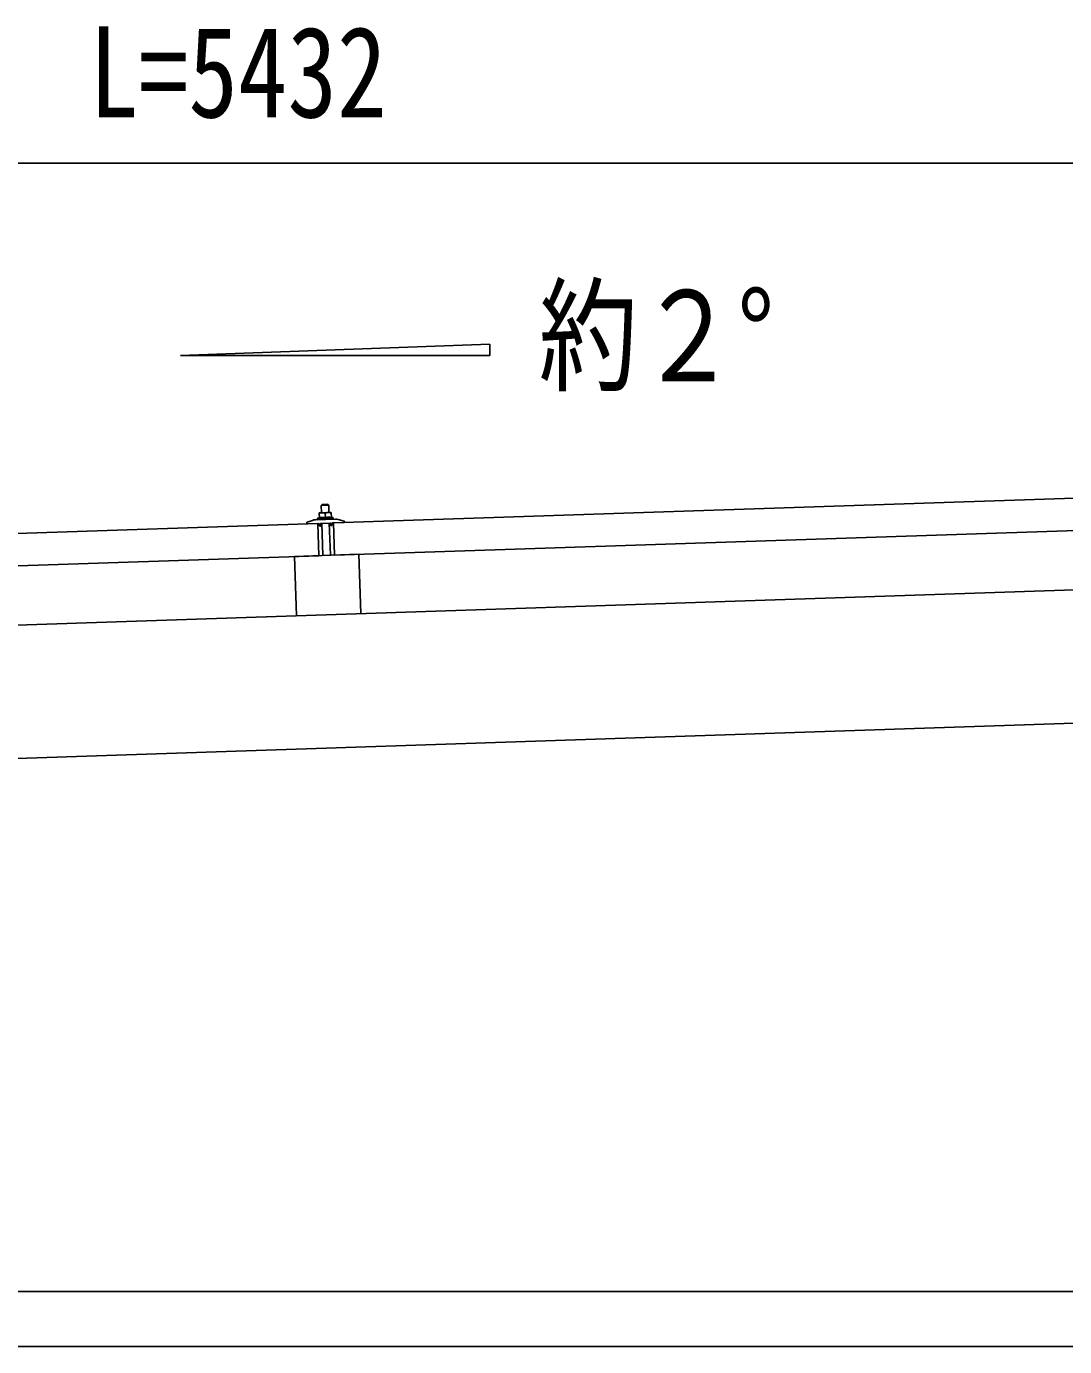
# Model space of a CAD drawing. Units: millimetres, scale not verified. Extents: x -12615 to 12615, y -8910 to 8910.
# Drawn here: x 684 to 1812, y -3069 to -1634 of the extents above; entities that cross this region are included whole.
import ezdxf
from ezdxf.enums import TextEntityAlignment as Align

# ---------------------------------------------------------------- set-up
doc = ezdxf.new("R2010")
doc.units = ezdxf.units.MM
doc.header["$LTSCALE"] = 40
for name, color, linetype in [('0-4_YKK_13', 4, 'Continuous'), ('0-5_YKK_A1', 4, 'Continuous'), ('0-6_YKK_D', 6, 'Continuous')]:
    doc.layers.add(name, color=color, linetype=linetype)
doc.styles.add('ＭＳ ゴシック', font='')
doc.styles.get('ＭＳ ゴシック').set_extended_font_data('MS Gothic')

msp = doc.modelspace()

# ---------------------------------------------------------------- linework, layer by layer
at = {"layer": '0-4_YKK_13'}
for p, q in [((1017.46, -2174.09), (2150.83, -2136.31)), ((1005.33, -2162.91), (1002.09, -2163.02)), ((1002.09, -2163.03), (1002.09, -2163.02)), ((1002.09, -2163.03), (1002.09, -2163.03)), ((1002.09, -2163.03), (1002.09, -2163.03)), ((1002.09, -2163.03), (1002.09, -2163.03)), ((1002.09, -2163.03), (1002.09, -2163.03)), ((1002.09, -2163.03), (1002.09, -2163.03)), ((1002.09, -2163.03), (1002.09, -2163.03)), ((1002.09, -2163.03), (1002.09, -2163.03)), ((1002.09, -2163.04), (1002.09, -2163.03)), ((1002.09, -2163.04), (1002.09, -2163.04)), ((1002.09, -2163.04), (1002.09, -2163.04)), ((1002.09, -2163.04), (1002.09, -2163.04)), ((1002.09, -2163.05), (1002.09, -2163.04)), ((1002.09, -2163.05), (1002.09, -2163.05)), ((1002.09, -2163.06), (1002.09, -2163.05)), ((1002.09, -2163.07), (1002.09, -2163.06)), ((1002.09, -2163.08), (1002.09, -2163.07)), ((1002.09, -2163.09), (1002.09, -2163.08)), ((1002.09, -2163.11), (1002.09, -2163.09)), ((1002.09, -2163.12), (1002.09, -2163.11)), ((1002.09, -2163.14), (1002.09, -2163.12)), ((1002.09, -2163.16), (1002.09, -2163.14)), ((1002.09, -2163.18), (1002.09, -2163.16)), ((1002.09, -2163.2), (1002.09, -2163.18)), ((1002.09, -2163.22), (1002.09, -2163.2)), ((1002.09, -2163.24), (1002.09, -2163.22)), ((1002.09, -2163.26), (1002.09, -2163.24)), ((1002.1, -2163.28), (1002.09, -2163.26)), ((1002.1, -2163.31), (1002.1, -2163.28)), ((1002.1, -2163.33), (1002.1, -2163.31)), ((1002.1, -2163.35), (1002.1, -2163.33)), ((1002.1, -2163.38), (1002.1, -2163.35)), ((1002.1, -2163.4), (1002.1, -2163.38)), ((1002.1, -2163.42), (1002.1, -2163.4)), ((1002.1, -2163.44), (1002.1, -2163.42)), ((1002.1, -2163.46), (1002.1, -2163.44)), ((1002.1, -2163.48), (1002.1, -2163.46)), ((1002.1, -2163.5), (1002.1, -2163.48)), ((1002.1, -2163.51), (1002.1, -2163.5)), ((1002.1, -2163.53), (1002.1, -2163.51)), ((1002.1, -2163.54), (1002.1, -2163.53)), ((1002.11, -2163.6), (1002.1, -2163.54)), ((1002.35, -2163.52), (1002.11, -2163.6)), ((1002.11, -2163.6), (1002.27, -2168.61)), ((1002.41, -2163.5), (1002.35, -2163.52)), ((1002.46, -2163.48), (1002.41, -2163.5)), ((1002.52, -2163.46), (1002.46, -2163.48)), ((1002.59, -2163.44), (1002.52, -2163.46)), ((1002.66, -2163.42), (1002.59, -2163.44)), ((1002.74, -2163.39), (1002.66, -2163.42)), ((1002.82, -2163.36), (1002.74, -2163.39)), ((1002.9, -2163.33), (1002.82, -2163.36)), ((1002.99, -2163.3), (1002.9, -2163.33)), ((1003.09, -2163.27), (1002.99, -2163.3)), ((1003.19, -2163.24), (1003.09, -2163.27)), ((1003.29, -2163.21), (1003.19, -2163.24)), ((1003.39, -2163.18), (1003.29, -2163.21)), ((1003.49, -2163.15), (1003.39, -2163.18)), ((1003.59, -2163.13), (1003.49, -2163.15)), ((1003.7, -2163.1), (1003.59, -2163.13)), ((1003.8, -2163.08), (1003.7, -2163.1)), ((1003.91, -2163.06), (1003.8, -2163.08)), ((1004.02, -2163.04), (1003.91, -2163.06)), ((1004.13, -2163.02), (1004.02, -2163.04)), ((1004.23, -2163.01), (1004.13, -2163.02)), ((1004.34, -2162.99), (1004.23, -2163.01)), ((1005.28, -2153.91), (1004.32, -2154.94)), ((1004.32, -2154.94), (1012.31, -2154.68)), ((1004.59, -2162.94), (1004.32, -2154.94)), ((1004.43, -2162.98), (1004.34, -2162.99)), ((1004.52, -2162.97), (1004.43, -2162.98)), ((1004.61, -2162.96), (1004.52, -2162.97)), ((1004.69, -2162.95), (1004.61, -2162.96)), ((1004.77, -2162.94), (1004.69, -2162.95)), ((1004.84, -2162.94), (1004.77, -2162.94)), ((1004.91, -2162.93), (1004.84, -2162.94)), ((1004.97, -2162.93), (1004.91, -2162.93)), ((1005.02, -2162.93), (1004.97, -2162.93)), ((1005.07, -2162.93), (1005.02, -2162.93)), ((1005.12, -2162.92), (1005.07, -2162.93)), ((1005.16, -2162.92), (1005.12, -2162.92)), ((1005.19, -2162.92), (1005.16, -2162.92)), ((1005.23, -2162.92), (1005.19, -2162.92)), ((1005.25, -2162.92), (1005.23, -2162.92)), ((1005.27, -2162.92), (1005.25, -2162.92)), ((1005.29, -2162.92), (1005.27, -2162.92)), ((1011.28, -2153.71), (1005.28, -2153.91)), ((1005.3, -2162.92), (1005.29, -2162.92)), ((1005.33, -2162.91), (1005.3, -2162.92)), ((1011.83, -2162.7), (1005.33, -2162.91)), ((1005.61, -2162.92), (1005.33, -2162.91)), ((1005.67, -2162.92), (1005.61, -2162.92)), ((1005.74, -2162.92), (1005.67, -2162.92)), ((1005.8, -2162.92), (1005.74, -2162.92)), ((1005.88, -2162.93), (1005.8, -2162.92)), ((1005.96, -2162.93), (1005.88, -2162.93)), ((1006.05, -2162.93), (1005.96, -2162.93)), ((1006.14, -2162.93), (1006.05, -2162.93)), ((1006.23, -2162.93), (1006.14, -2162.93)), ((1006.34, -2162.94), (1006.23, -2162.93)), ((1006.44, -2162.94), (1006.34, -2162.94)), ((1006.55, -2162.94), (1006.44, -2162.94)), ((1006.66, -2162.95), (1006.55, -2162.94)), ((1006.77, -2162.96), (1006.66, -2162.95)), ((1006.88, -2162.97), (1006.77, -2162.96)), ((1006.99, -2162.98), (1006.88, -2162.97)), ((1007.1, -2163), (1006.99, -2162.98)), ((1007.21, -2163.02), (1007.1, -2163)), ((1007.32, -2163.04), (1007.21, -2163.02)), ((1007.42, -2163.07), (1007.32, -2163.04)), ((1007.53, -2163.1), (1007.42, -2163.07)), ((1007.64, -2163.12), (1007.53, -2163.1)), ((1007.74, -2163.15), (1007.64, -2163.12)), ((1007.83, -2163.18), (1007.74, -2163.15)), ((1007.92, -2163.2), (1007.83, -2163.18)), ((1008, -2163.22), (1007.92, -2163.2)), ((1008.08, -2163.24), (1008, -2163.22)), ((1008.15, -2163.26), (1008.08, -2163.24)), ((1008.22, -2163.28), (1008.15, -2163.26)), ((1008.28, -2163.3), (1008.22, -2163.28)), ((1008.34, -2163.31), (1008.28, -2163.3)), ((1008.6, -2163.39), (1008.34, -2163.31)), ((1008.85, -2163.3), (1008.6, -2163.39)), ((1008.6, -2163.39), (1008.77, -2168.39)), ((1008.9, -2163.29), (1008.85, -2163.3)), ((1008.96, -2163.27), (1008.9, -2163.29)), ((1009.02, -2163.25), (1008.96, -2163.27)), ((1009.09, -2163.22), (1009.02, -2163.25)), ((1009.16, -2163.2), (1009.09, -2163.22)), ((1009.23, -2163.17), (1009.16, -2163.2)), ((1009.31, -2163.15), (1009.23, -2163.17)), ((1009.4, -2163.12), (1009.31, -2163.15)), ((1009.49, -2163.09), (1009.4, -2163.12)), ((1009.59, -2163.05), (1009.49, -2163.09)), ((1009.69, -2163.02), (1009.59, -2163.05)), ((1009.78, -2162.99), (1009.69, -2163.02)), ((1009.89, -2162.96), (1009.78, -2162.99)), ((1009.99, -2162.94), (1009.89, -2162.96)), ((1010.09, -2162.91), (1009.99, -2162.94)), ((1010.2, -2162.89), (1010.09, -2162.91)), ((1010.3, -2162.86), (1010.2, -2162.89)), ((1010.41, -2162.84), (1010.3, -2162.86)), ((1010.52, -2162.82), (1010.41, -2162.84)), ((1010.62, -2162.81), (1010.52, -2162.82)), ((1010.73, -2162.79), (1010.62, -2162.81)), ((1010.83, -2162.78), (1010.73, -2162.79)), ((1010.93, -2162.76), (1010.83, -2162.78)), ((1011.02, -2162.75), (1010.93, -2162.76)), ((1011.11, -2162.74), (1011.02, -2162.75)), ((1011.19, -2162.73), (1011.11, -2162.74)), ((1011.27, -2162.73), (1011.19, -2162.73)), ((1011.34, -2162.72), (1011.27, -2162.73)), ((1011.28, -2153.71), (1012.31, -2154.68)), ((1011.4, -2162.72), (1011.34, -2162.72)), ((1011.46, -2162.71), (1011.4, -2162.72)), ((1011.52, -2162.71), (1011.46, -2162.71)), ((1011.57, -2162.71), (1011.52, -2162.71)), ((1011.62, -2162.71), (1011.57, -2162.71)), ((1011.66, -2162.71), (1011.62, -2162.71)), ((1011.69, -2162.7), (1011.66, -2162.71)), ((1011.72, -2162.7), (1011.69, -2162.7)), ((1011.75, -2162.7), (1011.72, -2162.7)), ((1011.77, -2162.7), (1011.75, -2162.7)), ((1011.78, -2162.7), (1011.77, -2162.7)), ((1011.79, -2162.7), (1011.78, -2162.7)), ((1011.83, -2162.7), (1011.79, -2162.7)), ((1015.08, -2162.59), (1011.83, -2162.7)), ((1012.11, -2162.7), (1011.83, -2162.7)), ((1012.17, -2162.7), (1012.11, -2162.7)), ((1012.23, -2162.71), (1012.17, -2162.7)), ((1012.3, -2162.71), (1012.23, -2162.71)), ((1012.38, -2162.71), (1012.3, -2162.71)), ((1012.31, -2154.68), (1012.58, -2162.67)), ((1012.46, -2162.71), (1012.38, -2162.71)), ((1012.54, -2162.71), (1012.46, -2162.71)), ((1012.63, -2162.71), (1012.54, -2162.71)), ((1012.73, -2162.72), (1012.63, -2162.71)), ((1012.83, -2162.72), (1012.73, -2162.72)), ((1012.94, -2162.72), (1012.83, -2162.72)), ((1013.05, -2162.73), (1012.94, -2162.72)), ((1013.16, -2162.73), (1013.05, -2162.73)), ((1013.27, -2162.74), (1013.16, -2162.73)), ((1013.38, -2162.75), (1013.27, -2162.74)), ((1013.49, -2162.77), (1013.38, -2162.75)), ((1013.6, -2162.78), (1013.49, -2162.77)), ((1013.7, -2162.8), (1013.6, -2162.78)), ((1013.81, -2162.83), (1013.7, -2162.8)), ((1013.92, -2162.85), (1013.81, -2162.83)), ((1014.03, -2162.88), (1013.92, -2162.85)), ((1014.13, -2162.91), (1014.03, -2162.88)), ((1014.23, -2162.93), (1014.13, -2162.91)), ((1014.33, -2162.96), (1014.23, -2162.93)), ((1014.41, -2162.98), (1014.33, -2162.96)), ((1014.5, -2163.01), (1014.41, -2162.98)), ((1014.58, -2163.03), (1014.5, -2163.01)), ((1014.65, -2163.05), (1014.58, -2163.03)), ((1014.71, -2163.07), (1014.65, -2163.05)), ((1014.78, -2163.08), (1014.71, -2163.07)), ((1014.83, -2163.1), (1014.78, -2163.08)), ((1015.1, -2163.17), (1014.83, -2163.1)), ((1015.08, -2162.59), (1015.08, -2162.6)), ((1015.08, -2162.59), (1015.08, -2162.59)), ((1015.08, -2162.59), (1015.08, -2162.59)), ((1015.08, -2162.59), (1015.08, -2162.59)), ((1015.08, -2162.6), (1015.08, -2162.61)), ((1015.08, -2162.6), (1015.08, -2162.6)), ((1015.08, -2162.6), (1015.08, -2162.6)), ((1015.08, -2162.6), (1015.08, -2162.6)), ((1015.08, -2162.6), (1015.08, -2162.6)), ((1015.08, -2162.6), (1015.08, -2162.6)), ((1015.08, -2162.6), (1015.08, -2162.6)), ((1015.08, -2162.61), (1015.08, -2162.62)), ((1015.08, -2162.61), (1015.08, -2162.61)), ((1015.08, -2162.61), (1015.08, -2162.61)), ((1015.08, -2162.62), (1015.08, -2162.63)), ((1015.08, -2162.63), (1015.08, -2162.64)), ((1015.08, -2162.64), (1015.08, -2162.65)), ((1015.08, -2162.65), (1015.08, -2162.66)), ((1015.08, -2162.66), (1015.08, -2162.67)), ((1015.08, -2162.67), (1015.08, -2162.69)), ((1015.08, -2162.69), (1015.08, -2162.71)), ((1015.08, -2162.71), (1015.08, -2162.72)), ((1015.08, -2162.72), (1015.08, -2162.74)), ((1015.08, -2162.74), (1015.09, -2162.76)), ((1015.09, -2162.76), (1015.09, -2162.78)), ((1015.09, -2162.78), (1015.09, -2162.8)), ((1015.09, -2162.8), (1015.09, -2162.83)), ((1015.09, -2162.83), (1015.09, -2162.85)), ((1015.09, -2162.85), (1015.09, -2162.87)), ((1015.09, -2162.87), (1015.09, -2162.9)), ((1015.09, -2162.9), (1015.09, -2162.92)), ((1015.09, -2162.92), (1015.09, -2162.94)), ((1015.09, -2162.94), (1015.09, -2162.97)), ((1015.09, -2162.97), (1015.09, -2162.99)), ((1015.09, -2162.99), (1015.09, -2163.01)), ((1015.09, -2163.01), (1015.09, -2163.03)), ((1015.09, -2163.03), (1015.09, -2163.05)), ((1015.09, -2163.05), (1015.1, -2163.06)), ((1015.1, -2163.06), (1015.1, -2163.08)), ((1015.1, -2163.08), (1015.1, -2163.09)), ((1015.1, -2163.09), (1015.1, -2163.11)), ((1015.1, -2163.11), (1015.1, -2163.17)), ((1015.1, -2163.17), (1015.27, -2168.17)), ((-132.91, -2212.43), (1000.47, -2174.65)), ((988.46, -2174.48), (988.44, -2173.85)), ((988.77, -2173.36), (994.9, -2171.22)), ((1001.55, -2174.55), (988.98, -2174.97)), ((997.87, -2170.67), (1019.8, -2169.94)), ((1000.29, -2169.09), (1017.28, -2168.52)), ((1000.34, -2170.58), (1017.33, -2170.02)), ((1001.63, -2209.63), (1000.47, -2174.65)), ((1002.49, -2177.1), (1002.05, -2174.95)), ((1002.46, -2168.56), (1002.27, -2168.61)), ((1002.5, -2168.55), (1002.46, -2168.56)), ((1002.55, -2168.54), (1002.5, -2168.55)), ((1002.6, -2168.52), (1002.55, -2168.54)), ((1002.65, -2168.51), (1002.6, -2168.52)), ((1002.71, -2168.5), (1002.65, -2168.51)), ((1002.77, -2168.48), (1002.71, -2168.5)), ((1002.84, -2168.46), (1002.77, -2168.48)), ((1002.91, -2168.44), (1002.84, -2168.46)), ((1002.98, -2168.42), (1002.91, -2168.44)), ((1003.06, -2168.4), (1002.98, -2168.42)), ((1003.27, -2177.49), (1002.99, -2177.5)), ((1003.15, -2168.38), (1003.06, -2168.4)), ((1003.24, -2168.36), (1003.15, -2168.38)), ((1003.33, -2168.34), (1003.24, -2168.36)), ((1003.43, -2168.32), (1003.33, -2168.34)), ((1003.53, -2168.3), (1003.43, -2168.32)), ((1003.48, -2174.78), (1003.56, -2177.18)), ((1003.64, -2168.28), (1003.53, -2168.3)), ((1003.76, -2168.26), (1003.64, -2168.28)), ((1003.87, -2168.24), (1003.76, -2168.26)), ((1014.16, -2174.13), (1003.77, -2174.47)), ((1004, -2168.22), (1003.87, -2168.24)), ((1004.12, -2168.2), (1004, -2168.22)), ((1004.25, -2168.18), (1004.12, -2168.2)), ((1004.38, -2168.17), (1004.25, -2168.18)), ((1004.51, -2168.15), (1004.38, -2168.17)), ((1004.64, -2168.14), (1004.51, -2168.15)), ((1004.77, -2168.12), (1004.64, -2168.14)), ((1004.91, -2168.11), (1004.77, -2168.12)), ((1005.04, -2168.1), (1004.91, -2168.11)), ((1006.13, -2209.41), (1004.97, -2174.43)), ((1005.17, -2168.09), (1005.04, -2168.1)), ((1005.31, -2168.09), (1005.17, -2168.09)), ((1005.44, -2168.08), (1005.31, -2168.09)), ((1005.58, -2168.08), (1005.44, -2168.08)), ((1005.71, -2168.07), (1005.58, -2168.08)), ((1005.85, -2168.07), (1005.71, -2168.07)), ((1005.98, -2168.07), (1005.85, -2168.07)), ((1006.12, -2168.07), (1005.98, -2168.07)), ((1006.25, -2168.07), (1006.12, -2168.07)), ((1006.39, -2168.08), (1006.25, -2168.07)), ((1006.52, -2168.09), (1006.39, -2168.08)), ((1006.66, -2168.09), (1006.52, -2168.09)), ((1006.79, -2168.1), (1006.66, -2168.09)), ((1006.92, -2168.11), (1006.79, -2168.1)), ((1007.05, -2168.12), (1006.92, -2168.11)), ((1007.17, -2168.13), (1007.05, -2168.12)), ((1007.29, -2168.15), (1007.17, -2168.13)), ((1007.4, -2168.16), (1007.29, -2168.15)), ((1007.51, -2168.17), (1007.4, -2168.16)), ((1007.61, -2168.19), (1007.51, -2168.17)), ((1007.71, -2168.2), (1007.61, -2168.19)), ((1007.81, -2168.22), (1007.71, -2168.2)), ((1007.9, -2168.23), (1007.81, -2168.22)), ((1007.98, -2168.25), (1007.9, -2168.23)), ((1008.06, -2168.26), (1007.98, -2168.25)), ((1008.14, -2168.28), (1008.06, -2168.26)), ((1008.21, -2168.29), (1008.14, -2168.28)), ((1008.28, -2168.3), (1008.21, -2168.29)), ((1008.34, -2168.31), (1008.28, -2168.3)), ((1008.4, -2168.32), (1008.34, -2168.31)), ((1008.45, -2168.33), (1008.4, -2168.32)), ((1008.5, -2168.34), (1008.45, -2168.33)), ((1008.55, -2168.35), (1008.5, -2168.34)), ((1008.77, -2168.39), (1008.55, -2168.35)), ((1008.96, -2168.34), (1008.77, -2168.39)), ((1009, -2168.33), (1008.96, -2168.34)), ((1009.04, -2168.32), (1009, -2168.33)), ((1009.09, -2168.31), (1009.04, -2168.32)), ((1009.15, -2168.29), (1009.09, -2168.31)), ((1009.2, -2168.28), (1009.15, -2168.29)), ((1009.27, -2168.26), (1009.2, -2168.28)), ((1009.33, -2168.25), (1009.27, -2168.26)), ((1009.41, -2168.23), (1009.33, -2168.25)), ((1009.48, -2168.21), (1009.41, -2168.23)), ((1009.56, -2168.19), (1009.48, -2168.21)), ((1009.65, -2168.17), (1009.56, -2168.19)), ((1009.74, -2168.15), (1009.65, -2168.17)), ((1009.83, -2168.13), (1009.74, -2168.15)), ((1009.93, -2168.1), (1009.83, -2168.13)), ((1010.03, -2168.08), (1009.93, -2168.1)), ((1010.14, -2168.06), (1010.03, -2168.08)), ((1010.25, -2168.04), (1010.14, -2168.06)), ((1010.37, -2168.03), (1010.25, -2168.04)), ((1010.49, -2168.01), (1010.37, -2168.03)), ((1010.62, -2167.99), (1010.49, -2168.01)), ((1010.75, -2167.97), (1010.62, -2167.99)), ((1010.88, -2167.95), (1010.75, -2167.97)), ((1011.01, -2167.94), (1010.88, -2167.95)), ((1011.14, -2167.92), (1011.01, -2167.94)), ((1011.27, -2167.91), (1011.14, -2167.92)), ((1011.4, -2167.9), (1011.27, -2167.91)), ((1011.54, -2167.89), (1011.4, -2167.9)), ((1011.67, -2167.88), (1011.54, -2167.89)), ((1011.8, -2167.87), (1011.67, -2167.88)), ((1011.94, -2167.86), (1011.8, -2167.87)), ((1012.08, -2167.86), (1011.94, -2167.86)), ((1012.21, -2167.86), (1012.08, -2167.86)), ((1012.35, -2167.85), (1012.21, -2167.86)), ((1012.48, -2167.85), (1012.35, -2167.85)), ((1012.61, -2167.86), (1012.48, -2167.85)), ((1012.75, -2167.86), (1012.61, -2167.86)), ((1012.88, -2167.86), (1012.75, -2167.86)), ((1013.02, -2167.87), (1012.88, -2167.86)), ((1012.96, -2174.17), (1014.13, -2209.15)), ((1013.15, -2167.88), (1013.02, -2167.87)), ((1013.29, -2167.89), (1013.15, -2167.88)), ((1013.42, -2167.9), (1013.29, -2167.89)), ((1013.54, -2167.91), (1013.42, -2167.9)), ((1013.67, -2167.92), (1013.54, -2167.91)), ((1013.78, -2167.93), (1013.67, -2167.92)), ((1013.9, -2167.94), (1013.78, -2167.93)), ((1014.01, -2167.96), (1013.9, -2167.94)), ((1014.11, -2167.97), (1014.01, -2167.96)), ((1014.21, -2167.98), (1014.11, -2167.97)), ((1014.3, -2168), (1014.21, -2167.98)), ((1014.39, -2168.01), (1014.3, -2168)), ((1014.48, -2168.03), (1014.39, -2168.01)), ((1014.55, -2176.81), (1014.47, -2174.42)), ((1014.56, -2168.04), (1014.48, -2168.03)), ((1014.63, -2168.06), (1014.56, -2168.04)), ((1014.71, -2168.07), (1014.63, -2168.06)), ((1014.77, -2168.08), (1014.71, -2168.07)), ((1014.84, -2168.1), (1014.77, -2168.08)), ((1014.9, -2168.11), (1014.84, -2168.1)), ((1015.14, -2177.1), (1014.86, -2177.1)), ((1014.95, -2168.12), (1014.9, -2168.11)), ((1015, -2168.13), (1014.95, -2168.12)), ((1015.05, -2168.13), (1015, -2168.13)), ((1015.27, -2168.17), (1015.05, -2168.13)), ((1015.25, -2167.76), (1017.28, -2168.52)), ((1015.91, -2174.49), (1015.62, -2176.66)), ((1028.96, -2173.63), (1016.39, -2174.05)), ((1017.28, -2168.52), (1017.33, -2170.02)), ((1022.8, -2170.29), (1029.05, -2172.02)), ((1029.42, -2172.48), (1029.44, -2173.12)), ((1045.11, -2208.11), (975.15, -2210.45)), ((1045.11, -2208.11), (1047.26, -2272.48)), ((975.15, -2210.45), (977.3, -2274.81))]:
    msp.add_line(p, q, dxfattribs=at)
for points in [[(1000.34, -2170.58), (1000.29, -2169.09), (1002.26, -2168.19)], [(2151.99, -2171.29), (1018.62, -2209.07), (1017.46, -2174.09)], [(1001.63, -2209.63), (-131.74, -2247.41), (-132.91, -2212.43)]]:
    msp.add_lwpolyline(points, dxfattribs=at)
for centre, radius, start, end in [((988.94, -2173.83), 0.5, 109.26318, 181.90915), ((988.96, -2174.47), 0.5, 181.90915, 271.90915), ((998.2, -2180.66), 10, 91.90915, 109.26318), ((1001.56, -2175.05), 0.5, 11.37147, 91.90915), ((1002.98, -2177), 0.5, 191.37147, 271.90915), ((1003.26, -2177.19), 0.3, 271.90915, 1.90915), ((1003.78, -2174.77), 0.3, 91.90915, 181.90915), ((1014.17, -2174.43), 0.3, 1.90915, 91.90915), ((1014.85, -2176.8), 0.3, 181.90915, 271.90915), ((1015.12, -2176.6), 0.5, 271.90915, 352.44683), ((1016.4, -2174.55), 0.5, 91.90915, 172.44683), ((1020.13, -2179.93), 10, 74.55513, 91.90915), ((1028.94, -2173.13), 0.5, 271.90915, 1.90915), ((1028.92, -2172.5), 0.5, 1.90915, 74.55513)]:
    msp.add_arc(centre, radius, start, end, dxfattribs=at)
at = {"layer": '0-5_YKK_A1'}
for p, q in [((851.51, -1992), (1187.51, -1979.58)), ((1187.51, -1979.58), (1187.51, -1992)), ((1187.51, -1992), (851.51, -1992)), ((3697.7, -2184.21), (-1694.37, -2363.91)), ((-1689.54, -2508.83), (3702.53, -2329.1)), ((-442.68, -3009.18), (2456.32, -3009.18)), ((-442.68, -3069.18), (2456.32, -3069.18))]:
    msp.add_line(p, q, dxfattribs=at)
at = {"layer": '0-6_YKK_D'}
msp.add_line((3570, -1783.07), (-1561.78, -1783.07), dxfattribs=at)

# ---------------------------------------------------------------- texts
at = {"layer": '0-5_YKK_A1', "style": 'ＭＳ ゴシック', "width": 0.8}
msp.add_text('約２°', height=98.97, dxfattribs=at).set_placement((1240.45, -2049.75), align=Align.BOTTOM_LEFT)
at = {"layer": '0-6_YKK_D', "style": 'ＭＳ ゴシック', "width": 0.8}
msp.add_text('L=5432', height=98.97, dxfattribs=at).set_placement((752.11, -1763.07), align=Align.BOTTOM_LEFT)

doc.saveas('drawing.dxf')
